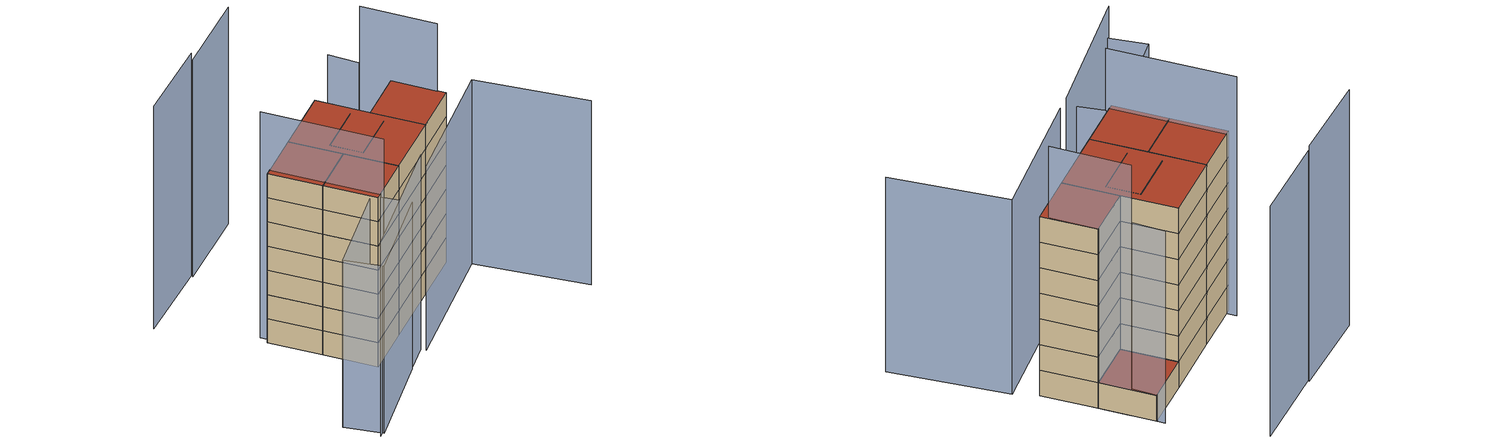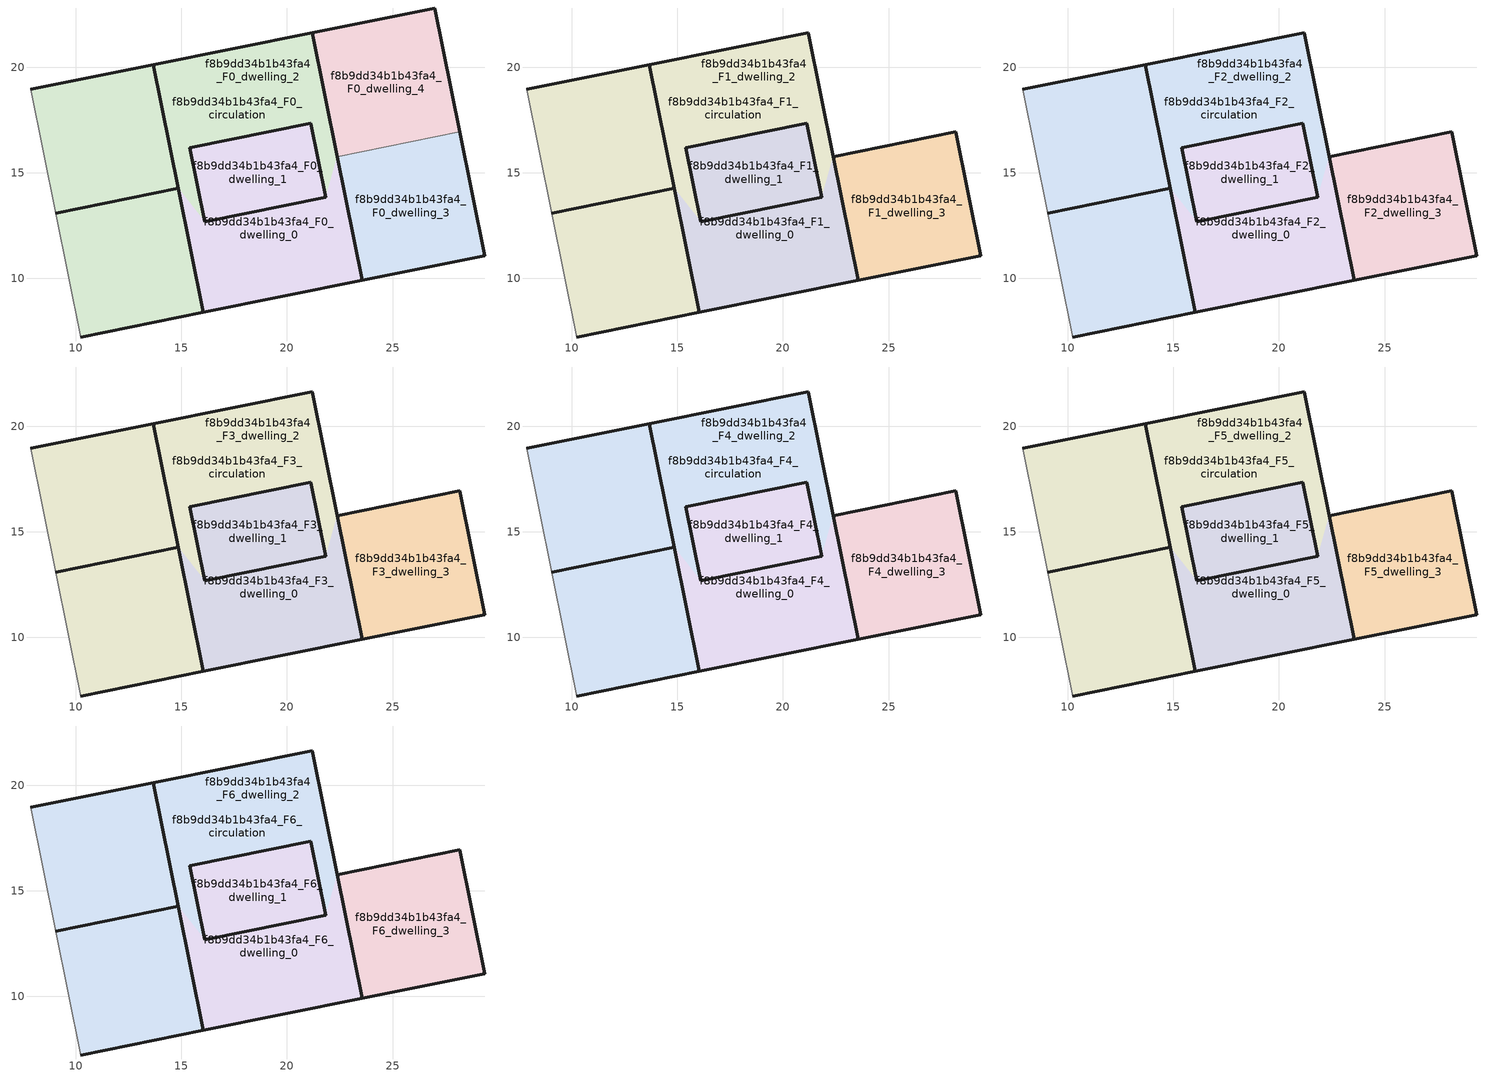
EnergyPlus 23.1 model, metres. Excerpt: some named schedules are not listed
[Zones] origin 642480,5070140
f8b9dd34b1b43fa4_F0_dwelling_0
 floor ground (EU_floor_Construction): 16.03,8.39 10.23,7.23 9.05,13.09 14.85,14.26 z0; 21.2,21.64 22.38,15.77 23.56,9.9 16.03,8.39 14.85,14.26 13.67,20.13 z0
 wall outside (EU_wall_Construction): 10.23,7.23 16.03,8.39 14.85,14.26 9.05,13.09 z0:3
 wall adiabatic (EU_wall_Construction): 9.05,13.09 10.23,7.23 z0:3
f8b9dd34b1b43fa4_F0_dwelling_1
 floor ground (EU_floor_Construction): 13.67,20.13 14.85,14.26 9.05,13.09 7.87,18.96 z0; 21.2,21.64 22.38,15.77 23.56,9.9 16.03,8.39 14.85,14.26 13.67,20.13 z0
 wall outside (EU_wall_Construction): 9.05,13.09 14.85,14.26 13.67,20.13 7.87,18.96 z0:3
 wall adiabatic (EU_wall_Construction): 7.87,18.96 9.05,13.09 z0:3
f8b9dd34b1b43fa4_F0_dwelling_2
 floor ground (EU_floor_Construction): 22.38,15.77 23.56,9.9 16.03,8.39 14.85,14.26 16.1,12.68 21.84,13.83 z0; 16.03,8.39 10.23,7.23 9.05,13.09 14.85,14.26 z0; 21.2,21.64 22.38,15.77 21.84,13.83 21.13,17.36 15.39,16.2 16.1,12.68 14.85,14.26 13.67,20.13 z0; 13.67,20.13 14.85,14.26 9.05,13.09 7.87,18.96 z0; 21.13,17.36 21.84,13.83 16.1,12.68 15.39,16.2 z0
 wall outside (EU_wall_Construction): 16.03,8.39 23.56,9.9 22.38,15.77 21.2,21.64 13.67,20.13 14.85,14.26 16.03,8.39 z0:3
f8b9dd34b1b43fa4_F0_dwelling_3
 floor ground (EU_floor_Construction): 28.18,16.94 29.36,11.07 23.56,9.9 22.38,15.77 z0
 wall outside (EU_wall_Construction): 22.38,15.77 23.56,9.9 29.36,11.07 28.18,16.94 z0:3
 wall to f8b9dd34b1b43fa4_F0_dwelling_4 (EU_wall_Construction): 28.18,16.94 22.38,15.77 z0:3
f8b9dd34b1b43fa4_F0_dwelling_4
 floor ground (EU_floor_Construction): 27,22.81 28.18,16.94 22.38,15.77 21.2,21.64 z0
 wall outside (EU_wall_Construction): 28.18,16.94 27,22.81 21.2,21.64 22.38,15.77 z0:3
 roof outside (EU_roof_Construction): 28.18,16.94 27,22.81 21.2,21.64 22.38,15.77 z3
f8b9dd34b1b43fa4_F0_circulation
 floor ground (EU_floor_Construction): 21.13,17.36 21.84,13.83 16.1,12.68 15.39,16.2 z0; 21.2,21.64 22.38,15.77 21.84,13.83 21.13,17.36 15.39,16.2 16.1,12.68 14.85,14.26 13.67,20.13 z0; 22.38,15.77 23.56,9.9 16.03,8.39 14.85,14.26 16.1,12.68 21.84,13.83 z0
 wall outside (EU_wall_Construction): 21.84,13.83 21.13,17.36 15.39,16.2 16.1,12.68 21.84,13.83 z0:3
f8b9dd34b1b43fa4_F1_dwelling_0
 floor outside (EU_floor_Construction): 16.03,8.39 10.23,7.23 9.05,13.09 14.85,14.26 z3
 floor to f8b9dd34b1b43fa4_F0_dwelling_0 (EU_floor_Construction): 21.2,21.64 22.38,15.77 23.56,9.9 16.03,8.39 14.85,14.26 13.67,20.13 z3
 wall outside (EU_wall_Construction): 10.23,7.23 16.03,8.39 14.85,14.26 9.05,13.09 z3:6
 wall adiabatic (EU_wall_Construction): 9.05,13.09 10.23,7.23 z3:6
f8b9dd34b1b43fa4_F1_dwelling_1
 floor to f8b9dd34b1b43fa4_F0_dwelling_1 (EU_floor_Construction): 13.67,20.13 14.85,14.26 9.05,13.09 7.87,18.96 z3; 21.2,21.64 22.38,15.77 23.56,9.9 16.03,8.39 14.85,14.26 13.67,20.13 z3
 wall outside (EU_wall_Construction): 9.05,13.09 14.85,14.26 13.67,20.13 7.87,18.96 z3:6
 wall adiabatic (EU_wall_Construction): 7.87,18.96 9.05,13.09 z3:6
f8b9dd34b1b43fa4_F1_dwelling_2
 floor outside (EU_floor_Construction): 22.38,15.77 23.56,9.9 16.03,8.39 14.85,14.26 16.1,12.68 21.84,13.83 z3; 13.67,20.13 14.85,14.26 9.05,13.09 7.87,18.96 z3; 21.13,17.36 21.84,13.83 16.1,12.68 15.39,16.2 z3
 floor to f8b9dd34b1b43fa4_F0_dwelling_2 (EU_floor_Construction): 16.03,8.39 10.23,7.23 9.05,13.09 14.85,14.26 z3; 21.2,21.64 22.38,15.77 21.84,13.83 21.13,17.36 15.39,16.2 16.1,12.68 14.85,14.26 13.67,20.13 z3
 wall outside (EU_wall_Construction): 16.03,8.39 23.56,9.9 22.38,15.77 21.2,21.64 13.67,20.13 14.85,14.26 16.03,8.39 z3:6
f8b9dd34b1b43fa4_F1_dwelling_3
 floor to f8b9dd34b1b43fa4_F0_dwelling_3 (EU_floor_Construction): 28.18,16.94 29.36,11.07 23.56,9.9 22.38,15.77 z3
 wall outside (EU_wall_Construction): 29.36,11.07 28.18,16.94 22.38,15.77 23.56,9.9 29.36,11.07 z3:6
f8b9dd34b1b43fa4_F1_circulation
 floor to f8b9dd34b1b43fa4_F0_circulation (EU_floor_Construction): 21.13,17.36 21.84,13.83 16.1,12.68 15.39,16.2 z3; 21.2,21.64 22.38,15.77 21.84,13.83 21.13,17.36 15.39,16.2 16.1,12.68 14.85,14.26 13.67,20.13 z3; 22.38,15.77 23.56,9.9 16.03,8.39 14.85,14.26 16.1,12.68 21.84,13.83 z3
 wall outside (EU_wall_Construction): 21.84,13.83 21.13,17.36 15.39,16.2 16.1,12.68 21.84,13.83 z3:6
f8b9dd34b1b43fa4_F2_dwelling_0
 floor outside (EU_floor_Construction): 16.03,8.39 10.23,7.23 9.05,13.09 14.85,14.26 z6
 floor to f8b9dd34b1b43fa4_F1_dwelling_0 (EU_floor_Construction): 21.2,21.64 22.38,15.77 23.56,9.9 16.03,8.39 14.85,14.26 13.67,20.13 z6
 wall outside (EU_wall_Construction): 10.23,7.23 16.03,8.39 14.85,14.26 9.05,13.09 z6:9
 wall adiabatic (EU_wall_Construction): 9.05,13.09 10.23,7.23 z6:9
f8b9dd34b1b43fa4_F2_dwelling_1
 floor to f8b9dd34b1b43fa4_F1_dwelling_1 (EU_floor_Construction): 13.67,20.13 14.85,14.26 9.05,13.09 7.87,18.96 z6; 21.2,21.64 22.38,15.77 23.56,9.9 16.03,8.39 14.85,14.26 13.67,20.13 z6
 wall outside (EU_wall_Construction): 9.05,13.09 14.85,14.26 13.67,20.13 7.87,18.96 z6:9
 wall adiabatic (EU_wall_Construction): 7.87,18.96 9.05,13.09 z6:9
f8b9dd34b1b43fa4_F2_dwelling_2
 floor outside (EU_floor_Construction): 22.38,15.77 23.56,9.9 16.03,8.39 14.85,14.26 16.1,12.68 21.84,13.83 z6; 13.67,20.13 14.85,14.26 9.05,13.09 7.87,18.96 z6; 21.13,17.36 21.84,13.83 16.1,12.68 15.39,16.2 z6
 floor to f8b9dd34b1b43fa4_F1_dwelling_2 (EU_floor_Construction): 16.03,8.39 10.23,7.23 9.05,13.09 14.85,14.26 z6; 21.2,21.64 22.38,15.77 21.84,13.83 21.13,17.36 15.39,16.2 16.1,12.68 14.85,14.26 13.67,20.13 z6
 wall outside (EU_wall_Construction): 16.03,8.39 23.56,9.9 22.38,15.77 21.2,21.64 13.67,20.13 14.85,14.26 16.03,8.39 z6:9
f8b9dd34b1b43fa4_F2_dwelling_3
 floor to f8b9dd34b1b43fa4_F1_dwelling_3 (EU_floor_Construction): 28.18,16.94 29.36,11.07 23.56,9.9 22.38,15.77 z6
 wall outside (EU_wall_Construction): 29.36,11.07 28.18,16.94 22.38,15.77 23.56,9.9 29.36,11.07 z6:9
f8b9dd34b1b43fa4_F2_circulation
 floor to f8b9dd34b1b43fa4_F1_circulation (EU_floor_Construction): 21.13,17.36 21.84,13.83 16.1,12.68 15.39,16.2 z6; 21.2,21.64 22.38,15.77 21.84,13.83 21.13,17.36 15.39,16.2 16.1,12.68 14.85,14.26 13.67,20.13 z6; 22.38,15.77 23.56,9.9 16.03,8.39 14.85,14.26 16.1,12.68 21.84,13.83 z6
 wall outside (EU_wall_Construction): 21.84,13.83 21.13,17.36 15.39,16.2 16.1,12.68 21.84,13.83 z6:9
f8b9dd34b1b43fa4_F3_dwelling_0
 floor outside (EU_floor_Construction): 16.03,8.39 10.23,7.23 9.05,13.09 14.85,14.26 z9
 floor to f8b9dd34b1b43fa4_F2_dwelling_0 (EU_floor_Construction): 21.2,21.64 22.38,15.77 23.56,9.9 16.03,8.39 14.85,14.26 13.67,20.13 z9
 wall outside (EU_wall_Construction): 10.23,7.23 16.03,8.39 14.85,14.26 9.05,13.09 z9:12
 wall adiabatic (EU_wall_Construction): 9.05,13.09 10.23,7.23 z9:12
f8b9dd34b1b43fa4_F3_dwelling_1
 floor to f8b9dd34b1b43fa4_F2_dwelling_1 (EU_floor_Construction): 13.67,20.13 14.85,14.26 9.05,13.09 7.87,18.96 z9; 21.2,21.64 22.38,15.77 23.56,9.9 16.03,8.39 14.85,14.26 13.67,20.13 z9
 wall outside (EU_wall_Construction): 9.05,13.09 14.85,14.26 13.67,20.13 7.87,18.96 z9:12
 wall adiabatic (EU_wall_Construction): 7.87,18.96 9.05,13.09 z9:12
f8b9dd34b1b43fa4_F3_dwelling_2
 floor outside (EU_floor_Construction): 22.38,15.77 23.56,9.9 16.03,8.39 14.85,14.26 16.1,12.68 21.84,13.83 z9; 13.67,20.13 14.85,14.26 9.05,13.09 7.87,18.96 z9; 21.13,17.36 21.84,13.83 16.1,12.68 15.39,16.2 z9
 floor to f8b9dd34b1b43fa4_F2_dwelling_2 (EU_floor_Construction): 16.03,8.39 10.23,7.23 9.05,13.09 14.85,14.26 z9; 21.2,21.64 22.38,15.77 21.84,13.83 21.13,17.36 15.39,16.2 16.1,12.68 14.85,14.26 13.67,20.13 z9
 wall outside (EU_wall_Construction): 16.03,8.39 23.56,9.9 22.38,15.77 21.2,21.64 13.67,20.13 14.85,14.26 16.03,8.39 z9:12
f8b9dd34b1b43fa4_F3_dwelling_3
 floor to f8b9dd34b1b43fa4_F2_dwelling_3 (EU_floor_Construction): 28.18,16.94 29.36,11.07 23.56,9.9 22.38,15.77 z9
 wall outside (EU_wall_Construction): 29.36,11.07 28.18,16.94 22.38,15.77 23.56,9.9 29.36,11.07 z9:12
f8b9dd34b1b43fa4_F3_circulation
 floor to f8b9dd34b1b43fa4_F2_circulation (EU_floor_Construction): 21.13,17.36 21.84,13.83 16.1,12.68 15.39,16.2 z9; 21.2,21.64 22.38,15.77 21.84,13.83 21.13,17.36 15.39,16.2 16.1,12.68 14.85,14.26 13.67,20.13 z9; 22.38,15.77 23.56,9.9 16.03,8.39 14.85,14.26 16.1,12.68 21.84,13.83 z9
 wall outside (EU_wall_Construction): 21.84,13.83 21.13,17.36 15.39,16.2 16.1,12.68 21.84,13.83 z9:12
f8b9dd34b1b43fa4_F4_dwelling_0
 floor outside (EU_floor_Construction): 16.03,8.39 10.23,7.23 9.05,13.09 14.85,14.26 z12
 floor to f8b9dd34b1b43fa4_F3_dwelling_0 (EU_floor_Construction): 21.2,21.64 22.38,15.77 23.56,9.9 16.03,8.39 14.85,14.26 13.67,20.13 z12
 wall outside (EU_wall_Construction): 10.23,7.23 16.03,8.39 14.85,14.26 9.05,13.09 z12:15
 wall adiabatic (EU_wall_Construction): 9.05,13.09 10.23,7.23 z12:15
f8b9dd34b1b43fa4_F4_dwelling_1
 floor to f8b9dd34b1b43fa4_F3_dwelling_1 (EU_floor_Construction): 13.67,20.13 14.85,14.26 9.05,13.09 7.87,18.96 z12; 21.2,21.64 22.38,15.77 23.56,9.9 16.03,8.39 14.85,14.26 13.67,20.13 z12
 wall outside (EU_wall_Construction): 9.05,13.09 14.85,14.26 13.67,20.13 7.87,18.96 z12:15
 wall adiabatic (EU_wall_Construction): 7.87,18.96 9.05,13.09 z12:15
f8b9dd34b1b43fa4_F4_dwelling_2
 floor outside (EU_floor_Construction): 22.38,15.77 23.56,9.9 16.03,8.39 14.85,14.26 16.1,12.68 21.84,13.83 z12; 13.67,20.13 14.85,14.26 9.05,13.09 7.87,18.96 z12; 21.13,17.36 21.84,13.83 16.1,12.68 15.39,16.2 z12
 floor to f8b9dd34b1b43fa4_F3_dwelling_2 (EU_floor_Construction): 16.03,8.39 10.23,7.23 9.05,13.09 14.85,14.26 z12; 21.2,21.64 22.38,15.77 21.84,13.83 21.13,17.36 15.39,16.2 16.1,12.68 14.85,14.26 13.67,20.13 z12
 wall outside (EU_wall_Construction): 16.03,8.39 23.56,9.9 22.38,15.77 21.2,21.64 13.67,20.13 14.85,14.26 16.03,8.39 z12:15
f8b9dd34b1b43fa4_F4_dwelling_3
 floor to f8b9dd34b1b43fa4_F3_dwelling_3 (EU_floor_Construction): 28.18,16.94 29.36,11.07 23.56,9.9 22.38,15.77 z12
 wall outside (EU_wall_Construction): 29.36,11.07 28.18,16.94 22.38,15.77 23.56,9.9 29.36,11.07 z12:15
f8b9dd34b1b43fa4_F4_circulation
 floor to f8b9dd34b1b43fa4_F3_circulation (EU_floor_Construction): 21.13,17.36 21.84,13.83 16.1,12.68 15.39,16.2 z12; 21.2,21.64 22.38,15.77 21.84,13.83 21.13,17.36 15.39,16.2 16.1,12.68 14.85,14.26 13.67,20.13 z12; 22.38,15.77 23.56,9.9 16.03,8.39 14.85,14.26 16.1,12.68 21.84,13.83 z12
 wall outside (EU_wall_Construction): 21.84,13.83 21.13,17.36 15.39,16.2 16.1,12.68 21.84,13.83 z12:15
f8b9dd34b1b43fa4_F5_dwelling_0
 floor outside (EU_floor_Construction): 16.03,8.39 10.23,7.23 9.05,13.09 14.85,14.26 z15
 floor to f8b9dd34b1b43fa4_F4_dwelling_0 (EU_floor_Construction): 21.2,21.64 22.38,15.77 23.56,9.9 16.03,8.39 14.85,14.26 13.67,20.13 z15
 wall outside (EU_wall_Construction): 10.23,7.23 16.03,8.39 14.85,14.26 9.05,13.09 z15:18
 wall adiabatic (EU_wall_Construction): 9.05,13.09 10.23,7.23 z15:18
f8b9dd34b1b43fa4_F5_dwelling_1
 floor to f8b9dd34b1b43fa4_F4_dwelling_1 (EU_floor_Construction): 13.67,20.13 14.85,14.26 9.05,13.09 7.87,18.96 z15; 21.2,21.64 22.38,15.77 23.56,9.9 16.03,8.39 14.85,14.26 13.67,20.13 z15
 wall outside (EU_wall_Construction): 9.05,13.09 14.85,14.26 13.67,20.13 7.87,18.96 z15:18
 wall adiabatic (EU_wall_Construction): 7.87,18.96 9.05,13.09 z15:18
f8b9dd34b1b43fa4_F5_dwelling_2
 floor outside (EU_floor_Construction): 22.38,15.77 23.56,9.9 16.03,8.39 14.85,14.26 16.1,12.68 21.84,13.83 z15; 13.67,20.13 14.85,14.26 9.05,13.09 7.87,18.96 z15; 21.13,17.36 21.84,13.83 16.1,12.68 15.39,16.2 z15
 floor to f8b9dd34b1b43fa4_F4_dwelling_2 (EU_floor_Construction): 16.03,8.39 10.23,7.23 9.05,13.09 14.85,14.26 z15; 21.2,21.64 22.38,15.77 21.84,13.83 21.13,17.36 15.39,16.2 16.1,12.68 14.85,14.26 13.67,20.13 z15
 wall outside (EU_wall_Construction): 16.03,8.39 23.56,9.9 22.38,15.77 21.2,21.64 13.67,20.13 14.85,14.26 16.03,8.39 z15:18
f8b9dd34b1b43fa4_F5_dwelling_3
 floor to f8b9dd34b1b43fa4_F4_dwelling_3 (EU_floor_Construction): 28.18,16.94 29.36,11.07 23.56,9.9 22.38,15.77 z15
 wall outside (EU_wall_Construction): 29.36,11.07 28.18,16.94 22.38,15.77 23.56,9.9 29.36,11.07 z15:18
f8b9dd34b1b43fa4_F5_circulation
 floor to f8b9dd34b1b43fa4_F4_circulation (EU_floor_Construction): 21.13,17.36 21.84,13.83 16.1,12.68 15.39,16.2 z15; 21.2,21.64 22.38,15.77 21.84,13.83 21.13,17.36 15.39,16.2 16.1,12.68 14.85,14.26 13.67,20.13 z15; 22.38,15.77 23.56,9.9 16.03,8.39 14.85,14.26 16.1,12.68 21.84,13.83 z15
 wall outside (EU_wall_Construction): 21.84,13.83 21.13,17.36 15.39,16.2 16.1,12.68 21.84,13.83 z15:18
f8b9dd34b1b43fa4_F6_dwelling_0
 floor outside (EU_floor_Construction): 16.03,8.39 10.23,7.23 9.05,13.09 14.85,14.26 z18
 floor to f8b9dd34b1b43fa4_F5_dwelling_0 (EU_floor_Construction): 21.2,21.64 22.38,15.77 23.56,9.9 16.03,8.39 14.85,14.26 13.67,20.13 z18
 wall outside (EU_wall_Construction): 10.23,7.23 16.03,8.39 14.85,14.26 9.05,13.09 z18:21
 wall adiabatic (EU_wall_Construction): 9.05,13.09 10.23,7.23 z18:21
 roof outside (EU_roof_Construction): 23.56,9.9 22.38,15.77 21.2,21.64 13.67,20.13 14.85,14.26 16.03,8.39 z21; 16.03,8.39 14.85,14.26 9.05,13.09 10.23,7.23 z21
f8b9dd34b1b43fa4_F6_dwelling_1
 floor to f8b9dd34b1b43fa4_F5_dwelling_1 (EU_floor_Construction): 13.67,20.13 14.85,14.26 9.05,13.09 7.87,18.96 z18; 21.2,21.64 22.38,15.77 23.56,9.9 16.03,8.39 14.85,14.26 13.67,20.13 z18
 wall outside (EU_wall_Construction): 9.05,13.09 14.85,14.26 13.67,20.13 7.87,18.96 z18:21
 wall adiabatic (EU_wall_Construction): 7.87,18.96 9.05,13.09 z18:21
 roof outside (EU_roof_Construction): 23.56,9.9 22.38,15.77 21.2,21.64 13.67,20.13 14.85,14.26 16.03,8.39 z21; 14.85,14.26 13.67,20.13 7.87,18.96 9.05,13.09 z21
f8b9dd34b1b43fa4_F6_dwelling_2
 floor outside (EU_floor_Construction): 22.38,15.77 23.56,9.9 16.03,8.39 14.85,14.26 16.1,12.68 21.84,13.83 z18; 13.67,20.13 14.85,14.26 9.05,13.09 7.87,18.96 z18; 21.13,17.36 21.84,13.83 16.1,12.68 15.39,16.2 z18
 floor to f8b9dd34b1b43fa4_F5_dwelling_2 (EU_floor_Construction): 16.03,8.39 10.23,7.23 9.05,13.09 14.85,14.26 z18; 21.2,21.64 22.38,15.77 21.84,13.83 21.13,17.36 15.39,16.2 16.1,12.68 14.85,14.26 13.67,20.13 z18
 wall outside (EU_wall_Construction): 16.03,8.39 23.56,9.9 22.38,15.77 21.2,21.64 13.67,20.13 14.85,14.26 16.03,8.39 z18:21
 roof outside (EU_roof_Construction): 16.03,8.39 14.85,14.26 9.05,13.09 10.23,7.23 z21; 21.84,13.83 22.38,15.77 21.2,21.64 13.67,20.13 14.85,14.26 16.1,12.68 15.39,16.2 21.13,17.36 z21; 23.56,9.9 22.38,15.77 21.84,13.83 16.1,12.68 14.85,14.26 16.03,8.39 z21; 14.85,14.26 13.67,20.13 7.87,18.96 9.05,13.09 z21; 21.84,13.83 21.13,17.36 15.39,16.2 16.1,12.68 z21
f8b9dd34b1b43fa4_F6_dwelling_3
 floor to f8b9dd34b1b43fa4_F5_dwelling_3 (EU_floor_Construction): 28.18,16.94 29.36,11.07 23.56,9.9 22.38,15.77 z18
 wall outside (EU_wall_Construction): 29.36,11.07 28.18,16.94 22.38,15.77 23.56,9.9 29.36,11.07 z18:21
 roof outside (EU_roof_Construction): 29.36,11.07 28.18,16.94 22.38,15.77 23.56,9.9 z21
f8b9dd34b1b43fa4_F6_circulation
 floor to f8b9dd34b1b43fa4_F5_circulation (EU_floor_Construction): 21.13,17.36 21.84,13.83 16.1,12.68 15.39,16.2 z18; 21.2,21.64 22.38,15.77 21.84,13.83 21.13,17.36 15.39,16.2 16.1,12.68 14.85,14.26 13.67,20.13 z18; 22.38,15.77 23.56,9.9 16.03,8.39 14.85,14.26 16.1,12.68 21.84,13.83 z18
 wall outside (EU_wall_Construction): 21.84,13.83 21.13,17.36 15.39,16.2 16.1,12.68 21.84,13.83 z18:21
 roof outside (EU_roof_Construction): 21.84,13.83 22.38,15.77 21.2,21.64 13.67,20.13 14.85,14.26 16.1,12.68 15.39,16.2 21.13,17.36 z21; 21.84,13.83 21.13,17.36 15.39,16.2 16.1,12.68 z21; 23.56,9.9 22.38,15.77 21.84,13.83 16.1,12.68 14.85,14.26 16.03,8.39 z21
shading: 0.16,0.67 15.14,5.25 z0:24.1; 15.3,4.67 30.51,8.72 / 30.51,8.72 33.75,-3.47 z0:22.8; 11.76,4.15 0.73,0.65 / 0.73,0.65 -0.57,4.75 / -0.57,4.75 10.46,8.25 / 10.46,8.25 11.76,4.15 z0:20.7; 29.09,11.94 27.56,20.25 z0:29.4; 27.33,20.22 26.85,23.63 z0:22.5; 13.75,31.68 3.89,30.02 z0:27.6; 23.36,33.26 13.68,31.5 z0:26.9; 8.26,20.09 10.85,6.98 z0:28
[Building]
EU S2 Campaign: North Axis=0; Terrain=City; Solar Distribution=FullExterior
[Site:Location]
Lyon-Bron: Latitude=45.75; Longitude=5; Time Zone=1; Elevation=198
[SizingPeriod:WeatherFileDays]
AnnualSizingPeriod: Begin Month=1; Begin Day of Month=1; End Month=12; End Day of Month=31; Day of Week for Start Day=Monday; Use Weather File Daylight Saving Period=No; Use Weather File Rain and Snow Indicators=No
[MATERIAL]
EU_InternalMass_Material: Roughness=MediumRough; Thickness=0.1; Conductivity=1; Density=1800; Specific Heat=900; Thermal Absorptance=0.9; Solar Absorptance=0.7; Visible Absorptance=0.7
[MATERIAL:NOMASS] Roughness=MediumRough; Thermal Absorptance=0.9; Solar Absorptance=0.7; Visible Absorptance=0.7
Name | Thermal Resistance
EU_wall_NoMass | 0.776494
EU_roof_NoMass | 0.486893
EU_floor_NoMass | 0.421597
[CONSTRUCTION]
EU_wall_Construction: EU_wall_NoMass
EU_roof_Construction: EU_roof_NoMass
EU_floor_Construction: EU_floor_NoMass
EU_InternalMass_Construction: EU_InternalMass_Material
[ZONE] Type=1; Multiplier=1; Ceiling Height=autocalculate; Floor Area=autocalculate; Part of Total Floor Area=Yes
Name | Volume
f8b9dd34b1b43fa4_F0_dwelling_0; f8b9dd34b1b43fa4_F1_dwelling_0; f8b9dd34b1b43fa4_F2_dwelling_0; f8b9dd34b1b43fa4_F3_dwelling_0; f8b9dd34b1b43fa4_F4_dwelling_0; f8b9dd34b1b43fa4_F5_dwelling_0; f8b9dd34b1b43fa4_F6_dwelling_0 | 382.131
f8b9dd34b1b43fa4_F0_dwelling_1; f8b9dd34b1b43fa4_F1_dwelling_1; f8b9dd34b1b43fa4_F2_dwelling_1; f8b9dd34b1b43fa4_F3_dwelling_1; f8b9dd34b1b43fa4_F4_dwelling_1; f8b9dd34b1b43fa4_F5_dwelling_1; f8b9dd34b1b43fa4_F6_dwelling_1 | 382.13
f8b9dd34b1b43fa4_F0_dwelling_2; f8b9dd34b1b43fa4_F1_dwelling_2; f8b9dd34b1b43fa4_F2_dwelling_2; f8b9dd34b1b43fa4_F3_dwelling_2; f8b9dd34b1b43fa4_F4_dwelling_2; f8b9dd34b1b43fa4_F5_dwelling_2; f8b9dd34b1b43fa4_F6_dwelling_2 | 488.473
f8b9dd34b1b43fa4_F0_dwelling_3; f8b9dd34b1b43fa4_F1_dwelling_3; f8b9dd34b1b43fa4_F2_dwelling_3; f8b9dd34b1b43fa4_F3_dwelling_3; f8b9dd34b1b43fa4_F4_dwelling_3; f8b9dd34b1b43fa4_F5_dwelling_3; f8b9dd34b1b43fa4_F6_dwelling_3; f8b9dd34b1b43fa4_F0_dwelling_4 | 106.342
f8b9dd34b1b43fa4_F0_circulation; f8b9dd34b1b43fa4_F1_circulation; f8b9dd34b1b43fa4_F2_circulation; f8b9dd34b1b43fa4_F3_circulation; f8b9dd34b1b43fa4_F4_circulation; f8b9dd34b1b43fa4_F5_circulation; f8b9dd34b1b43fa4_F6_circulation | 275.788
[INTERNALMASS] Construction=EU_InternalMass_Construction
Name | Zone or ZoneList | Surface Area
f8b9dd34b1b43fa4_F0_dwelling_0_EU_InternalMass | f8b9dd34b1b43fa4_F0_dwelling_0 | 35.4473
f8b9dd34b1b43fa4_F0_dwelling_1_EU_InternalMass | f8b9dd34b1b43fa4_F0_dwelling_1 | 35.4473
f8b9dd34b1b43fa4_F0_dwelling_2_EU_InternalMass | f8b9dd34b1b43fa4_F0_dwelling_2 | 70.8947
f8b9dd34b1b43fa4_F0_dwelling_3_EU_InternalMass | f8b9dd34b1b43fa4_F0_dwelling_3 | 35.4473
f8b9dd34b1b43fa4_F0_dwelling_4_EU_InternalMass | f8b9dd34b1b43fa4_F0_dwelling_4 | 35.4473
f8b9dd34b1b43fa4_F1_dwelling_0_EU_InternalMass | f8b9dd34b1b43fa4_F1_dwelling_0 | 53.171
f8b9dd34b1b43fa4_F1_dwelling_1_EU_InternalMass | f8b9dd34b1b43fa4_F1_dwelling_1 | 53.171
f8b9dd34b1b43fa4_F1_dwelling_2_EU_InternalMass | f8b9dd34b1b43fa4_F1_dwelling_2 | 53.171
f8b9dd34b1b43fa4_F1_dwelling_3_EU_InternalMass | f8b9dd34b1b43fa4_F1_dwelling_3 | 53.171
f8b9dd34b1b43fa4_F2_dwelling_0_EU_InternalMass | f8b9dd34b1b43fa4_F2_dwelling_0 | 53.171
f8b9dd34b1b43fa4_F2_dwelling_1_EU_InternalMass | f8b9dd34b1b43fa4_F2_dwelling_1 | 53.171
f8b9dd34b1b43fa4_F2_dwelling_2_EU_InternalMass | f8b9dd34b1b43fa4_F2_dwelling_2 | 53.171
f8b9dd34b1b43fa4_F2_dwelling_3_EU_InternalMass | f8b9dd34b1b43fa4_F2_dwelling_3 | 53.171
f8b9dd34b1b43fa4_F3_dwelling_0_EU_InternalMass | f8b9dd34b1b43fa4_F3_dwelling_0 | 53.171
f8b9dd34b1b43fa4_F3_dwelling_1_EU_InternalMass | f8b9dd34b1b43fa4_F3_dwelling_1 | 53.171
f8b9dd34b1b43fa4_F3_dwelling_2_EU_InternalMass | f8b9dd34b1b43fa4_F3_dwelling_2 | 53.171
f8b9dd34b1b43fa4_F3_dwelling_3_EU_InternalMass | f8b9dd34b1b43fa4_F3_dwelling_3 | 53.171
f8b9dd34b1b43fa4_F4_dwelling_0_EU_InternalMass | f8b9dd34b1b43fa4_F4_dwelling_0 | 53.171
f8b9dd34b1b43fa4_F4_dwelling_1_EU_InternalMass | f8b9dd34b1b43fa4_F4_dwelling_1 | 53.171
f8b9dd34b1b43fa4_F4_dwelling_2_EU_InternalMass | f8b9dd34b1b43fa4_F4_dwelling_2 | 53.171
f8b9dd34b1b43fa4_F4_dwelling_3_EU_InternalMass | f8b9dd34b1b43fa4_F4_dwelling_3 | 53.171
f8b9dd34b1b43fa4_F5_dwelling_0_EU_InternalMass | f8b9dd34b1b43fa4_F5_dwelling_0 | 53.171
f8b9dd34b1b43fa4_F5_dwelling_1_EU_InternalMass | f8b9dd34b1b43fa4_F5_dwelling_1 | 53.171
f8b9dd34b1b43fa4_F5_dwelling_2_EU_InternalMass | f8b9dd34b1b43fa4_F5_dwelling_2 | 53.171
f8b9dd34b1b43fa4_F5_dwelling_3_EU_InternalMass | f8b9dd34b1b43fa4_F5_dwelling_3 | 53.171
f8b9dd34b1b43fa4_F6_dwelling_0_EU_InternalMass | f8b9dd34b1b43fa4_F6_dwelling_0 | 53.171
f8b9dd34b1b43fa4_F6_dwelling_1_EU_InternalMass | f8b9dd34b1b43fa4_F6_dwelling_1 | 53.171
f8b9dd34b1b43fa4_F6_dwelling_2_EU_InternalMass | f8b9dd34b1b43fa4_F6_dwelling_2 | 53.171
f8b9dd34b1b43fa4_F6_dwelling_3_EU_InternalMass | f8b9dd34b1b43fa4_F6_dwelling_3 | 53.171
[OTHEREQUIPMENT] Fuel Type=Electricity; Design Level Calculation Method=Watts/Area; Power per Zone Floor Area=1; Fraction Latent=0; Fraction Radiant=0; Fraction Lost=0; Carbon Dioxide Generation Rate=0; EndUse Subcategory=EU_Step8_InternalGains
Name | Zone or ZoneList or Space or SpaceList | Schedule
EU_Step8_InternalGain_f8b9dd34b1b43fa4_F0_dwelling_0_f000 | f8b9dd34b1b43fa4_F0_dwelling_0 | EU_Step8_GainSchedule_f8b9dd34b1b43fa4_F0_dwelling_0_f000
EU_Step8_InternalGain_f8b9dd34b1b43fa4_F0_dwelling_1_f000 | f8b9dd34b1b43fa4_F0_dwelling_1 | EU_Step8_GainSchedule_f8b9dd34b1b43fa4_F0_dwelling_1_f000
EU_Step8_InternalGain_f8b9dd34b1b43fa4_F0_dwelling_2_f000 | f8b9dd34b1b43fa4_F0_dwelling_2 | EU_Step8_GainSchedule_f8b9dd34b1b43fa4_F0_dwelling_2_f000
EU_Step8_InternalGain_f8b9dd34b1b43fa4_F0_dwelling_3_f000 | f8b9dd34b1b43fa4_F0_dwelling_3 | EU_Step8_GainSchedule_f8b9dd34b1b43fa4_F0_dwelling_3_f000
EU_Step8_InternalGain_f8b9dd34b1b43fa4_F0_dwelling_4_f000 | f8b9dd34b1b43fa4_F0_dwelling_4 | EU_Step8_GainSchedule_f8b9dd34b1b43fa4_F0_dwelling_4_f000
EU_Step8_InternalGain_f8b9dd34b1b43fa4_F1_dwelling_0_f000 | f8b9dd34b1b43fa4_F1_dwelling_0 | EU_Step8_GainSchedule_f8b9dd34b1b43fa4_F1_dwelling_0_f000
EU_Step8_InternalGain_f8b9dd34b1b43fa4_F1_dwelling_1_f000 | f8b9dd34b1b43fa4_F1_dwelling_1 | EU_Step8_GainSchedule_f8b9dd34b1b43fa4_F1_dwelling_1_f000
EU_Step8_InternalGain_f8b9dd34b1b43fa4_F1_dwelling_2_f000 | f8b9dd34b1b43fa4_F1_dwelling_2 | EU_Step8_GainSchedule_f8b9dd34b1b43fa4_F1_dwelling_2_f000
EU_Step8_InternalGain_f8b9dd34b1b43fa4_F1_dwelling_3_f000 | f8b9dd34b1b43fa4_F1_dwelling_3 | EU_Step8_GainSchedule_f8b9dd34b1b43fa4_F1_dwelling_3_f000
EU_Step8_InternalGain_f8b9dd34b1b43fa4_F2_dwelling_0_f000 | f8b9dd34b1b43fa4_F2_dwelling_0 | EU_Step8_GainSchedule_f8b9dd34b1b43fa4_F2_dwelling_0_f000
EU_Step8_InternalGain_f8b9dd34b1b43fa4_F2_dwelling_1_f000 | f8b9dd34b1b43fa4_F2_dwelling_1 | EU_Step8_GainSchedule_f8b9dd34b1b43fa4_F2_dwelling_1_f000
EU_Step8_InternalGain_f8b9dd34b1b43fa4_F2_dwelling_2_f000 | f8b9dd34b1b43fa4_F2_dwelling_2 | EU_Step8_GainSchedule_f8b9dd34b1b43fa4_F2_dwelling_2_f000
EU_Step8_InternalGain_f8b9dd34b1b43fa4_F2_dwelling_3_f000 | f8b9dd34b1b43fa4_F2_dwelling_3 | EU_Step8_GainSchedule_f8b9dd34b1b43fa4_F2_dwelling_3_f000
EU_Step8_InternalGain_f8b9dd34b1b43fa4_F3_dwelling_0_f000 | f8b9dd34b1b43fa4_F3_dwelling_0 | EU_Step8_GainSchedule_f8b9dd34b1b43fa4_F3_dwelling_0_f000
EU_Step8_InternalGain_f8b9dd34b1b43fa4_F3_dwelling_1_f000 | f8b9dd34b1b43fa4_F3_dwelling_1 | EU_Step8_GainSchedule_f8b9dd34b1b43fa4_F3_dwelling_1_f000
EU_Step8_InternalGain_f8b9dd34b1b43fa4_F3_dwelling_2_f000 | f8b9dd34b1b43fa4_F3_dwelling_2 | EU_Step8_GainSchedule_f8b9dd34b1b43fa4_F3_dwelling_2_f000
EU_Step8_InternalGain_f8b9dd34b1b43fa4_F3_dwelling_3_f000 | f8b9dd34b1b43fa4_F3_dwelling_3 | EU_Step8_GainSchedule_f8b9dd34b1b43fa4_F3_dwelling_3_f000
EU_Step8_InternalGain_f8b9dd34b1b43fa4_F4_dwelling_0_f000 | f8b9dd34b1b43fa4_F4_dwelling_0 | EU_Step8_GainSchedule_f8b9dd34b1b43fa4_F4_dwelling_0_f000
EU_Step8_InternalGain_f8b9dd34b1b43fa4_F4_dwelling_1_f000 | f8b9dd34b1b43fa4_F4_dwelling_1 | EU_Step8_GainSchedule_f8b9dd34b1b43fa4_F4_dwelling_1_f000
EU_Step8_InternalGain_f8b9dd34b1b43fa4_F4_dwelling_2_f000 | f8b9dd34b1b43fa4_F4_dwelling_2 | EU_Step8_GainSchedule_f8b9dd34b1b43fa4_F4_dwelling_2_f000
EU_Step8_InternalGain_f8b9dd34b1b43fa4_F4_dwelling_3_f000 | f8b9dd34b1b43fa4_F4_dwelling_3 | EU_Step8_GainSchedule_f8b9dd34b1b43fa4_F4_dwelling_3_f000
EU_Step8_InternalGain_f8b9dd34b1b43fa4_F5_dwelling_0_f000 | f8b9dd34b1b43fa4_F5_dwelling_0 | EU_Step8_GainSchedule_f8b9dd34b1b43fa4_F5_dwelling_0_f000
EU_Step8_InternalGain_f8b9dd34b1b43fa4_F5_dwelling_1_f000 | f8b9dd34b1b43fa4_F5_dwelling_1 | EU_Step8_GainSchedule_f8b9dd34b1b43fa4_F5_dwelling_1_f000
EU_Step8_InternalGain_f8b9dd34b1b43fa4_F5_dwelling_2_f000 | f8b9dd34b1b43fa4_F5_dwelling_2 | EU_Step8_GainSchedule_f8b9dd34b1b43fa4_F5_dwelling_2_f000
EU_Step8_InternalGain_f8b9dd34b1b43fa4_F5_dwelling_3_f000 | f8b9dd34b1b43fa4_F5_dwelling_3 | EU_Step8_GainSchedule_f8b9dd34b1b43fa4_F5_dwelling_3_f000
EU_Step8_InternalGain_f8b9dd34b1b43fa4_F6_dwelling_0_f000 | f8b9dd34b1b43fa4_F6_dwelling_0 | EU_Step8_GainSchedule_f8b9dd34b1b43fa4_F6_dwelling_0_f000
EU_Step8_InternalGain_f8b9dd34b1b43fa4_F6_dwelling_1_f000 | f8b9dd34b1b43fa4_F6_dwelling_1 | EU_Step8_GainSchedule_f8b9dd34b1b43fa4_F6_dwelling_1_f000
EU_Step8_InternalGain_f8b9dd34b1b43fa4_F6_dwelling_2_f000 | f8b9dd34b1b43fa4_F6_dwelling_2 | EU_Step8_GainSchedule_f8b9dd34b1b43fa4_F6_dwelling_2_f000
EU_Step8_InternalGain_f8b9dd34b1b43fa4_F6_dwelling_3_f000 | f8b9dd34b1b43fa4_F6_dwelling_3 | EU_Step8_GainSchedule_f8b9dd34b1b43fa4_F6_dwelling_3_f000
[ZONEINFILTRATION:DESIGNFLOWRATE] Schedule=EU_AlwaysOn; Design Flow Rate Calculation Method=Flow/Area; Flow Rate per Floor Area=0.0005; Constant Term Coefficient=1; Temperature Term Coefficient=0; Velocity Term Coefficient=0; Velocity Squared Term Coefficient=0
Name | Zone or ZoneList or Space or SpaceList
EU_Circulation_Infiltration_f8b9dd34b1b43fa4_F0_circulation | f8b9dd34b1b43fa4_F0_circulation
EU_Circulation_Infiltration_f8b9dd34b1b43fa4_F1_circulation | f8b9dd34b1b43fa4_F1_circulation
EU_Circulation_Infiltration_f8b9dd34b1b43fa4_F2_circulation | f8b9dd34b1b43fa4_F2_circulation
EU_Circulation_Infiltration_f8b9dd34b1b43fa4_F3_circulation | f8b9dd34b1b43fa4_F3_circulation
EU_Circulation_Infiltration_f8b9dd34b1b43fa4_F4_circulation | f8b9dd34b1b43fa4_F4_circulation
EU_Circulation_Infiltration_f8b9dd34b1b43fa4_F5_circulation | f8b9dd34b1b43fa4_F5_circulation
EU_Circulation_Infiltration_f8b9dd34b1b43fa4_F6_circulation | f8b9dd34b1b43fa4_F6_circulation
[ZONEVENTILATION:DESIGNFLOWRATE] Schedule=EU_AlwaysOn; Design Flow Rate Calculation Method=AirChanges/Hour; Air Changes per Hour=0.693814; Ventilation Type=Natural; Fan Pressure Rise=0; Fan Total Efficiency=1; Constant Term Coefficient=1; Temperature Term Coefficient=0; Velocity Term Coefficient=0; Velocity Squared Term Coefficient=0; Minimum Indoor Temperature=-100; Maximum Indoor Temperature=100; Delta Temperature=-100; Minimum Outdoor Temperature=-100; Maximum Outdoor Temperature=100; Maximum Wind Speed=40
Name | Zone or ZoneList or Space or SpaceList
EU_ConstantAir_f8b9dd34b1b43fa4_F0_dwelling_0 | f8b9dd34b1b43fa4_F0_dwelling_0
EU_ConstantAir_f8b9dd34b1b43fa4_F0_dwelling_1 | f8b9dd34b1b43fa4_F0_dwelling_1
EU_ConstantAir_f8b9dd34b1b43fa4_F0_dwelling_2 | f8b9dd34b1b43fa4_F0_dwelling_2
EU_ConstantAir_f8b9dd34b1b43fa4_F0_dwelling_3 | f8b9dd34b1b43fa4_F0_dwelling_3
EU_ConstantAir_f8b9dd34b1b43fa4_F0_dwelling_4 | f8b9dd34b1b43fa4_F0_dwelling_4
EU_ConstantAir_f8b9dd34b1b43fa4_F1_dwelling_0 | f8b9dd34b1b43fa4_F1_dwelling_0
EU_ConstantAir_f8b9dd34b1b43fa4_F1_dwelling_1 | f8b9dd34b1b43fa4_F1_dwelling_1
EU_ConstantAir_f8b9dd34b1b43fa4_F1_dwelling_2 | f8b9dd34b1b43fa4_F1_dwelling_2
EU_ConstantAir_f8b9dd34b1b43fa4_F1_dwelling_3 | f8b9dd34b1b43fa4_F1_dwelling_3
EU_ConstantAir_f8b9dd34b1b43fa4_F2_dwelling_0 | f8b9dd34b1b43fa4_F2_dwelling_0
EU_ConstantAir_f8b9dd34b1b43fa4_F2_dwelling_1 | f8b9dd34b1b43fa4_F2_dwelling_1
EU_ConstantAir_f8b9dd34b1b43fa4_F2_dwelling_2 | f8b9dd34b1b43fa4_F2_dwelling_2
EU_ConstantAir_f8b9dd34b1b43fa4_F2_dwelling_3 | f8b9dd34b1b43fa4_F2_dwelling_3
EU_ConstantAir_f8b9dd34b1b43fa4_F3_dwelling_0 | f8b9dd34b1b43fa4_F3_dwelling_0
EU_ConstantAir_f8b9dd34b1b43fa4_F3_dwelling_1 | f8b9dd34b1b43fa4_F3_dwelling_1
EU_ConstantAir_f8b9dd34b1b43fa4_F3_dwelling_2 | f8b9dd34b1b43fa4_F3_dwelling_2
EU_ConstantAir_f8b9dd34b1b43fa4_F3_dwelling_3 | f8b9dd34b1b43fa4_F3_dwelling_3
EU_ConstantAir_f8b9dd34b1b43fa4_F4_dwelling_0 | f8b9dd34b1b43fa4_F4_dwelling_0
EU_ConstantAir_f8b9dd34b1b43fa4_F4_dwelling_1 | f8b9dd34b1b43fa4_F4_dwelling_1
EU_ConstantAir_f8b9dd34b1b43fa4_F4_dwelling_2 | f8b9dd34b1b43fa4_F4_dwelling_2
EU_ConstantAir_f8b9dd34b1b43fa4_F4_dwelling_3 | f8b9dd34b1b43fa4_F4_dwelling_3
EU_ConstantAir_f8b9dd34b1b43fa4_F5_dwelling_0 | f8b9dd34b1b43fa4_F5_dwelling_0
EU_ConstantAir_f8b9dd34b1b43fa4_F5_dwelling_1 | f8b9dd34b1b43fa4_F5_dwelling_1
EU_ConstantAir_f8b9dd34b1b43fa4_F5_dwelling_2 | f8b9dd34b1b43fa4_F5_dwelling_2
EU_ConstantAir_f8b9dd34b1b43fa4_F5_dwelling_3 | f8b9dd34b1b43fa4_F5_dwelling_3
EU_ConstantAir_f8b9dd34b1b43fa4_F6_dwelling_0 | f8b9dd34b1b43fa4_F6_dwelling_0
EU_ConstantAir_f8b9dd34b1b43fa4_F6_dwelling_1 | f8b9dd34b1b43fa4_F6_dwelling_1
EU_ConstantAir_f8b9dd34b1b43fa4_F6_dwelling_2 | f8b9dd34b1b43fa4_F6_dwelling_2
EU_ConstantAir_f8b9dd34b1b43fa4_F6_dwelling_3 | f8b9dd34b1b43fa4_F6_dwelling_3
[HVACTEMPLATE:THERMOSTAT] Constant Heating Setpoint=20; Constant Cooling Setpoint=50
EU_HeatOnly_f8b9dd34b1b43fa4_F0_dwelling_0; EU_HeatOnly_f8b9dd34b1b43fa4_F0_dwelling_1; EU_HeatOnly_f8b9dd34b1b43fa4_F0_dwelling_2; EU_HeatOnly_f8b9dd34b1b43fa4_F0_dwelling_3; EU_HeatOnly_f8b9dd34b1b43fa4_F0_dwelling_4; EU_HeatOnly_f8b9dd34b1b43fa4_F1_dwelling_0; EU_HeatOnly_f8b9dd34b1b43fa4_F1_dwelling_1; EU_HeatOnly_f8b9dd34b1b43fa4_F1_dwelling_2; EU_HeatOnly_f8b9dd34b1b43fa4_F1_dwelling_3; EU_HeatOnly_f8b9dd34b1b43fa4_F2_dwelling_0; EU_HeatOnly_f8b9dd34b1b43fa4_F2_dwelling_1; EU_HeatOnly_f8b9dd34b1b43fa4_F2_dwelling_2; EU_HeatOnly_f8b9dd34b1b43fa4_F2_dwelling_3; EU_HeatOnly_f8b9dd34b1b43fa4_F3_dwelling_0; EU_HeatOnly_f8b9dd34b1b43fa4_F3_dwelling_1; EU_HeatOnly_f8b9dd34b1b43fa4_F3_dwelling_2; EU_HeatOnly_f8b9dd34b1b43fa4_F3_dwelling_3; EU_HeatOnly_f8b9dd34b1b43fa4_F4_dwelling_0; EU_HeatOnly_f8b9dd34b1b43fa4_F4_dwelling_1; EU_HeatOnly_f8b9dd34b1b43fa4_F4_dwelling_2; EU_HeatOnly_f8b9dd34b1b43fa4_F4_dwelling_3; EU_HeatOnly_f8b9dd34b1b43fa4_F5_dwelling_0; EU_HeatOnly_f8b9dd34b1b43fa4_F5_dwelling_1; EU_HeatOnly_f8b9dd34b1b43fa4_F5_dwelling_2; EU_HeatOnly_f8b9dd34b1b43fa4_F5_dwelling_3; EU_HeatOnly_f8b9dd34b1b43fa4_F6_dwelling_0; EU_HeatOnly_f8b9dd34b1b43fa4_F6_dwelling_1; EU_HeatOnly_f8b9dd34b1b43fa4_F6_dwelling_2; EU_HeatOnly_f8b9dd34b1b43fa4_F6_dwelling_3
[HVACTEMPLATE:ZONE:IDEALLOADSAIRSYSTEM] System Availability Schedule=EU_AlwaysOn; Maximum Heating Supply Air Temperature=50; Minimum Cooling Supply Air Temperature=13; Maximum Heating Supply Air Humidity Ratio=0.0156; Minimum Cooling Supply Air Humidity Ratio=0.0077; Heating Limit=NoLimit; Cooling Limit=NoLimit; Heating Availability Schedule=EU_AlwaysOn; Cooling Availability Schedule=EU_CoolingOff; Dehumidification Control Type=ConstantSensibleHeatRatio; Cooling Sensible Heat Ratio=0.7; Dehumidification Setpoint=60; Humidification Control Type=None; Humidification Setpoint=30; Outdoor Air Method=None; Outdoor Air Flow Rate per Person=0.00944; Outdoor Air Flow Rate per Zone Floor Area=0; Outdoor Air Flow Rate per Zone=0; Demand Controlled Ventilation Type=None; Outdoor Air Economizer Type=NoEconomizer; Heat Recovery Type=None; Sensible Heat Recovery Effectiveness=0.7; Latent Heat Recovery Effectiveness=0.65
Name | Template Thermostat
f8b9dd34b1b43fa4_F0_dwelling_0 | EU_HeatOnly_f8b9dd34b1b43fa4_F0_dwelling_0
f8b9dd34b1b43fa4_F0_dwelling_1 | EU_HeatOnly_f8b9dd34b1b43fa4_F0_dwelling_1
f8b9dd34b1b43fa4_F0_dwelling_2 | EU_HeatOnly_f8b9dd34b1b43fa4_F0_dwelling_2
f8b9dd34b1b43fa4_F0_dwelling_3 | EU_HeatOnly_f8b9dd34b1b43fa4_F0_dwelling_3
f8b9dd34b1b43fa4_F0_dwelling_4 | EU_HeatOnly_f8b9dd34b1b43fa4_F0_dwelling_4
f8b9dd34b1b43fa4_F1_dwelling_0 | EU_HeatOnly_f8b9dd34b1b43fa4_F1_dwelling_0
f8b9dd34b1b43fa4_F1_dwelling_1 | EU_HeatOnly_f8b9dd34b1b43fa4_F1_dwelling_1
f8b9dd34b1b43fa4_F1_dwelling_2 | EU_HeatOnly_f8b9dd34b1b43fa4_F1_dwelling_2
f8b9dd34b1b43fa4_F1_dwelling_3 | EU_HeatOnly_f8b9dd34b1b43fa4_F1_dwelling_3
f8b9dd34b1b43fa4_F2_dwelling_0 | EU_HeatOnly_f8b9dd34b1b43fa4_F2_dwelling_0
f8b9dd34b1b43fa4_F2_dwelling_1 | EU_HeatOnly_f8b9dd34b1b43fa4_F2_dwelling_1
f8b9dd34b1b43fa4_F2_dwelling_2 | EU_HeatOnly_f8b9dd34b1b43fa4_F2_dwelling_2
f8b9dd34b1b43fa4_F2_dwelling_3 | EU_HeatOnly_f8b9dd34b1b43fa4_F2_dwelling_3
f8b9dd34b1b43fa4_F3_dwelling_0 | EU_HeatOnly_f8b9dd34b1b43fa4_F3_dwelling_0
f8b9dd34b1b43fa4_F3_dwelling_1 | EU_HeatOnly_f8b9dd34b1b43fa4_F3_dwelling_1
f8b9dd34b1b43fa4_F3_dwelling_2 | EU_HeatOnly_f8b9dd34b1b43fa4_F3_dwelling_2
f8b9dd34b1b43fa4_F3_dwelling_3 | EU_HeatOnly_f8b9dd34b1b43fa4_F3_dwelling_3
f8b9dd34b1b43fa4_F4_dwelling_0 | EU_HeatOnly_f8b9dd34b1b43fa4_F4_dwelling_0
f8b9dd34b1b43fa4_F4_dwelling_1 | EU_HeatOnly_f8b9dd34b1b43fa4_F4_dwelling_1
f8b9dd34b1b43fa4_F4_dwelling_2 | EU_HeatOnly_f8b9dd34b1b43fa4_F4_dwelling_2
f8b9dd34b1b43fa4_F4_dwelling_3 | EU_HeatOnly_f8b9dd34b1b43fa4_F4_dwelling_3
f8b9dd34b1b43fa4_F5_dwelling_0 | EU_HeatOnly_f8b9dd34b1b43fa4_F5_dwelling_0
f8b9dd34b1b43fa4_F5_dwelling_1 | EU_HeatOnly_f8b9dd34b1b43fa4_F5_dwelling_1
f8b9dd34b1b43fa4_F5_dwelling_2 | EU_HeatOnly_f8b9dd34b1b43fa4_F5_dwelling_2
f8b9dd34b1b43fa4_F5_dwelling_3 | EU_HeatOnly_f8b9dd34b1b43fa4_F5_dwelling_3
f8b9dd34b1b43fa4_F6_dwelling_0 | EU_HeatOnly_f8b9dd34b1b43fa4_F6_dwelling_0
f8b9dd34b1b43fa4_F6_dwelling_1 | EU_HeatOnly_f8b9dd34b1b43fa4_F6_dwelling_1
f8b9dd34b1b43fa4_F6_dwelling_2 | EU_HeatOnly_f8b9dd34b1b43fa4_F6_dwelling_2
f8b9dd34b1b43fa4_F6_dwelling_3 | EU_HeatOnly_f8b9dd34b1b43fa4_F6_dwelling_3
[SIZING:ZONE] Zone Cooling Design Supply Air Temperature Input Method=SupplyAirTemperature; Zone Cooling Design Supply Air Temperature=13; Zone Heating Design Supply Air Temperature Input Method=SupplyAirTemperature; Zone Heating Design Supply Air Temperature=50; Zone Cooling Design Supply Air Humidity Ratio=0.008; Zone Heating Design Supply Air Humidity Ratio=0.008; Cooling Design Air Flow Method=DesignDay; Cooling Design Air Flow Rate=0; Cooling Minimum Air Flow per Zone Floor Area=0.000762; Cooling Minimum Air Flow=0; Cooling Minimum Air Flow Fraction=0.2; Heating Design Air Flow Method=DesignDay; Heating Design Air Flow Rate=0; Heating Maximum Air Flow per Zone Floor Area=0.002032; Heating Maximum Air Flow=0.141576; Heating Maximum Air Flow Fraction=0.3; Account for Dedicated Outdoor Air System=No; Dedicated Outdoor Air System Control Strategy=NeutralSupplyAir; Dedicated Outdoor Air Low Setpoint Temperature for Design=autosize; Dedicated Outdoor Air High Setpoint Temperature for Design=autosize; Zone Load Sizing Method=Sensible Load Only No Latent Load; Zone Latent Cooling Design Supply Air Humidity Ratio Input Method=HumidityRatioDifference; Zone Cooling Design Supply Air Humidity Ratio Difference=0.005; Zone Latent Heating Design Supply Air Humidity Ratio Input Method=HumidityRatioDifference; Zone Humidification Design Supply Air Humidity Ratio Difference=0.005
f8b9dd34b1b43fa4_F0_dwelling_0; f8b9dd34b1b43fa4_F0_dwelling_1; f8b9dd34b1b43fa4_F0_dwelling_2; f8b9dd34b1b43fa4_F0_dwelling_3; f8b9dd34b1b43fa4_F0_dwelling_4; f8b9dd34b1b43fa4_F1_dwelling_0; f8b9dd34b1b43fa4_F1_dwelling_1; f8b9dd34b1b43fa4_F1_dwelling_2; f8b9dd34b1b43fa4_F1_dwelling_3; f8b9dd34b1b43fa4_F2_dwelling_0; f8b9dd34b1b43fa4_F2_dwelling_1; f8b9dd34b1b43fa4_F2_dwelling_2; f8b9dd34b1b43fa4_F2_dwelling_3; f8b9dd34b1b43fa4_F3_dwelling_0; f8b9dd34b1b43fa4_F3_dwelling_1; f8b9dd34b1b43fa4_F3_dwelling_2; f8b9dd34b1b43fa4_F3_dwelling_3; f8b9dd34b1b43fa4_F4_dwelling_0; f8b9dd34b1b43fa4_F4_dwelling_1; f8b9dd34b1b43fa4_F4_dwelling_2; f8b9dd34b1b43fa4_F4_dwelling_3; f8b9dd34b1b43fa4_F5_dwelling_0; f8b9dd34b1b43fa4_F5_dwelling_1; f8b9dd34b1b43fa4_F5_dwelling_2; f8b9dd34b1b43fa4_F5_dwelling_3; f8b9dd34b1b43fa4_F6_dwelling_0; f8b9dd34b1b43fa4_F6_dwelling_1; f8b9dd34b1b43fa4_F6_dwelling_2; f8b9dd34b1b43fa4_F6_dwelling_3
[SCHEDULE:FILE] Column Number=1; Rows to Skip at Top=0; Number of Hours of Data=8760; Column Separator=Comma; Interpolate to Timestep=No; Minutes per Item=60; Adjust Schedule for Daylight Savings=Yes
Name | File
EU_Step8_GainSchedule_f8b9dd34b1b43fa4_F0_dwelling_0_f000 | ../../schedules/f8b9dd34b1b43fa4/f8b9dd34b1b43fa4_F0_dwelling_0_f000_gain.csv
EU_Step8_GainSchedule_f8b9dd34b1b43fa4_F0_dwelling_1_f000 | ../../schedules/f8b9dd34b1b43fa4/f8b9dd34b1b43fa4_F0_dwelling_1_f000_gain.csv
EU_Step8_GainSchedule_f8b9dd34b1b43fa4_F0_dwelling_2_f000 | ../../schedules/f8b9dd34b1b43fa4/f8b9dd34b1b43fa4_F0_dwelling_2_f000_gain.csv
EU_Step8_GainSchedule_f8b9dd34b1b43fa4_F0_dwelling_3_f000 | ../../schedules/f8b9dd34b1b43fa4/f8b9dd34b1b43fa4_F0_dwelling_3_f000_gain.csv
EU_Step8_GainSchedule_f8b9dd34b1b43fa4_F0_dwelling_4_f000 | ../../schedules/f8b9dd34b1b43fa4/f8b9dd34b1b43fa4_F0_dwelling_4_f000_gain.csv
EU_Step8_GainSchedule_f8b9dd34b1b43fa4_F1_dwelling_0_f000 | ../../schedules/f8b9dd34b1b43fa4/f8b9dd34b1b43fa4_F1_dwelling_0_f000_gain.csv
EU_Step8_GainSchedule_f8b9dd34b1b43fa4_F1_dwelling_1_f000 | ../../schedules/f8b9dd34b1b43fa4/f8b9dd34b1b43fa4_F1_dwelling_1_f000_gain.csv
EU_Step8_GainSchedule_f8b9dd34b1b43fa4_F1_dwelling_2_f000 | ../../schedules/f8b9dd34b1b43fa4/f8b9dd34b1b43fa4_F1_dwelling_2_f000_gain.csv
EU_Step8_GainSchedule_f8b9dd34b1b43fa4_F1_dwelling_3_f000 | ../../schedules/f8b9dd34b1b43fa4/f8b9dd34b1b43fa4_F1_dwelling_3_f000_gain.csv
EU_Step8_GainSchedule_f8b9dd34b1b43fa4_F2_dwelling_0_f000 | ../../schedules/f8b9dd34b1b43fa4/f8b9dd34b1b43fa4_F2_dwelling_0_f000_gain.csv
EU_Step8_GainSchedule_f8b9dd34b1b43fa4_F2_dwelling_1_f000 | ../../schedules/f8b9dd34b1b43fa4/f8b9dd34b1b43fa4_F2_dwelling_1_f000_gain.csv
EU_Step8_GainSchedule_f8b9dd34b1b43fa4_F2_dwelling_2_f000 | ../../schedules/f8b9dd34b1b43fa4/f8b9dd34b1b43fa4_F2_dwelling_2_f000_gain.csv
EU_Step8_GainSchedule_f8b9dd34b1b43fa4_F2_dwelling_3_f000 | ../../schedules/f8b9dd34b1b43fa4/f8b9dd34b1b43fa4_F2_dwelling_3_f000_gain.csv
EU_Step8_GainSchedule_f8b9dd34b1b43fa4_F3_dwelling_0_f000 | ../../schedules/f8b9dd34b1b43fa4/f8b9dd34b1b43fa4_F3_dwelling_0_f000_gain.csv
EU_Step8_GainSchedule_f8b9dd34b1b43fa4_F3_dwelling_1_f000 | ../../schedules/f8b9dd34b1b43fa4/f8b9dd34b1b43fa4_F3_dwelling_1_f000_gain.csv
EU_Step8_GainSchedule_f8b9dd34b1b43fa4_F3_dwelling_2_f000 | ../../schedules/f8b9dd34b1b43fa4/f8b9dd34b1b43fa4_F3_dwelling_2_f000_gain.csv
EU_Step8_GainSchedule_f8b9dd34b1b43fa4_F3_dwelling_3_f000 | ../../schedules/f8b9dd34b1b43fa4/f8b9dd34b1b43fa4_F3_dwelling_3_f000_gain.csv
EU_Step8_GainSchedule_f8b9dd34b1b43fa4_F4_dwelling_0_f000 | ../../schedules/f8b9dd34b1b43fa4/f8b9dd34b1b43fa4_F4_dwelling_0_f000_gain.csv
EU_Step8_GainSchedule_f8b9dd34b1b43fa4_F4_dwelling_1_f000 | ../../schedules/f8b9dd34b1b43fa4/f8b9dd34b1b43fa4_F4_dwelling_1_f000_gain.csv
EU_Step8_GainSchedule_f8b9dd34b1b43fa4_F4_dwelling_2_f000 | ../../schedules/f8b9dd34b1b43fa4/f8b9dd34b1b43fa4_F4_dwelling_2_f000_gain.csv
EU_Step8_GainSchedule_f8b9dd34b1b43fa4_F4_dwelling_3_f000 | ../../schedules/f8b9dd34b1b43fa4/f8b9dd34b1b43fa4_F4_dwelling_3_f000_gain.csv
EU_Step8_GainSchedule_f8b9dd34b1b43fa4_F5_dwelling_0_f000 | ../../schedules/f8b9dd34b1b43fa4/f8b9dd34b1b43fa4_F5_dwelling_0_f000_gain.csv
EU_Step8_GainSchedule_f8b9dd34b1b43fa4_F5_dwelling_1_f000 | ../../schedules/f8b9dd34b1b43fa4/f8b9dd34b1b43fa4_F5_dwelling_1_f000_gain.csv
EU_Step8_GainSchedule_f8b9dd34b1b43fa4_F5_dwelling_2_f000 | ../../schedules/f8b9dd34b1b43fa4/f8b9dd34b1b43fa4_F5_dwelling_2_f000_gain.csv
EU_Step8_GainSchedule_f8b9dd34b1b43fa4_F5_dwelling_3_f000 | ../../schedules/f8b9dd34b1b43fa4/f8b9dd34b1b43fa4_F5_dwelling_3_f000_gain.csv
EU_Step8_GainSchedule_f8b9dd34b1b43fa4_F6_dwelling_0_f000 | ../../schedules/f8b9dd34b1b43fa4/f8b9dd34b1b43fa4_F6_dwelling_0_f000_gain.csv
EU_Step8_GainSchedule_f8b9dd34b1b43fa4_F6_dwelling_1_f000 | ../../schedules/f8b9dd34b1b43fa4/f8b9dd34b1b43fa4_F6_dwelling_1_f000_gain.csv
EU_Step8_GainSchedule_f8b9dd34b1b43fa4_F6_dwelling_2_f000 | ../../schedules/f8b9dd34b1b43fa4/f8b9dd34b1b43fa4_F6_dwelling_2_f000_gain.csv
